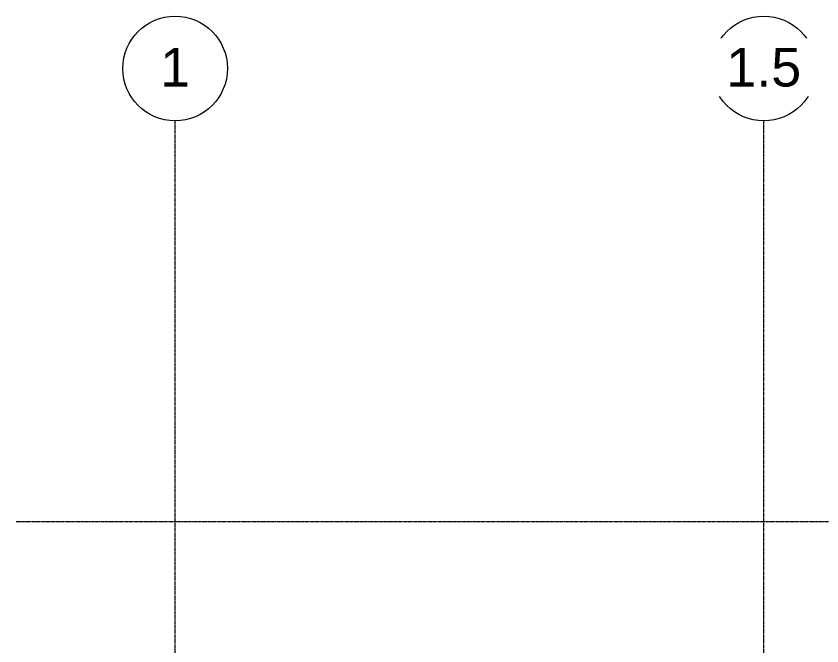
# Model space of a CAD drawing. Header units: inches. Extents: x 20426 to 81837, y -461 to 713.
# Drawn here: x 23922.5 to 24415.3, y 252.9 to 637.8 of the extents above; entities that cross this region are included whole.
import ezdxf

# ---------------------------------------------------------------- set-up
doc = ezdxf.new("R2010")
doc.units = ezdxf.units.IN
doc.header["$MEASUREMENT"] = 0
doc.linetypes.add('Grid Line 1_2_', pattern=[0.875, 0.5, -0.125, 0.125, -0.125])
for name, color, linetype, lineweight in [('A-FLOR-LEVL', 51, 'Continuous', 9), ('S-GRID', 1, 'Continuous', 9), ('S-GRID-IDEN', 1, 'Continuous', 9)]:
    doc.layers.add(name, color=color, linetype=linetype, lineweight=lineweight)
doc.styles.add('Arial_1', font='arial.ttf', dxfattribs={"height": 23.60479})

# ---------------------------------------------------------------- blocks, each defined once
blk = doc.blocks.new('Grid - Grid Head - Circle-14747-Elevation - South')
at = {"layer": 'S-GRID-IDEN'}
blk.add_circle((22796.39, 605.76), 32, dxfattribs=at)

msp = doc.modelspace()

# ---------------------------------------------------------------- linework, layer by layer
at = {"layer": 'A-FLOR-LEVL', "linetype": 'Grid Line 1_2_'}
msp.add_line((23922.49, 328.83), (28374.34, 328.83), dxfattribs=at)
at = {"layer": 'S-GRID', "linetype": 'Grid Line 1_2_'}
for p, q in [((24019.71, -132), (24019.71, 573.76)), ((24379.71, -132), (24379.71, 573.76))]:
    msp.add_line(p, q, dxfattribs=at)

# ---------------------------------------------------------------- block references
at = {"layer": 'S-GRID-IDEN'}
for p in [(1223.32, 0), (1583.32, 0)]:
    msp.add_blockref('Grid - Grid Head - Circle-14747-Elevation - South', p, dxfattribs=at)

# ---------------------------------------------------------------- next in the draw order: texts
at = {"layer": 'S-GRID-IDEN', "attachment_point": 2, "line_spacing_factor": 0.938532, "style": 'Arial_1', "bg_fill": 3, "box_fill_scale": 1.25, "bg_fill_color": 0, "bg_fill_transparency": 0}
for s, insert, char_height, width in [('1', (24019.71, 618.35), 23.6, 21.888), ('1.5', (24379.71, 618.35), 23.605, 54.72)]:
    msp.add_mtext(s, dxfattribs=dict(at, insert=insert, char_height=char_height, width=width))

doc.saveas('drawing.dxf')
